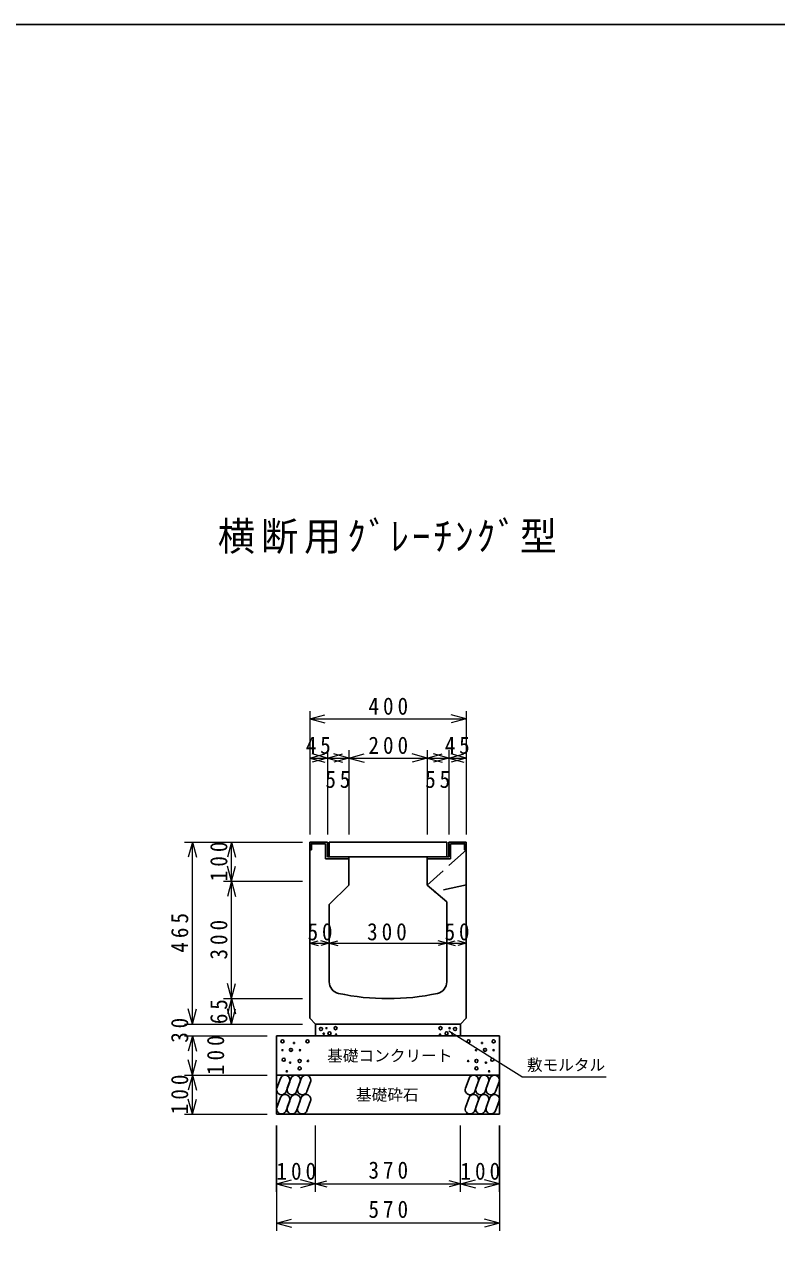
# Model space of a CAD drawing. Units: millimetres, scale not verified. Extents: x -8045 to 7955, y -5459 to 5541.
# Drawn here: x -2283 to -362, y 2407 to 5541 of the extents above; entities that cross this region are included whole.
import ezdxf
from ezdxf.enums import TextEntityAlignment as Align

# ---------------------------------------------------------------- set-up
doc = ezdxf.new("R2010")
doc.units = ezdxf.units.MM
doc.header["$LTSCALE"] = 20
doc.linetypes.add('DASHED3', pattern=[4, 3, -1])
doc.layers.add('1-0_地形_単点', color=2, linetype='Continuous')
doc.layers.add('1-2_管理用道路1号1案', color=4, linetype='Continuous', lineweight=18)
doc.styles.add('ＭＳ ゴシック', font='')
doc.styles.get('ＭＳ ゴシック').set_extended_font_data('MS Gothic')

msp = doc.modelspace()

# ---------------------------------------------------------------- linework, layer by layer
at = {"layer": '1-0_地形_単点'}
for p, q in [((-1554.1, 3454.23), (-1554.1, 3004.43)), ((-1509.1, 3454.23), (-1554.1, 3454.23)), ((-1513.6, 3449.73), (-1513.6, 3411.73)), ((-1509.1, 3454.23), (-1509.1, 3416.23)), ((-1504.1, 3454.23), (-1354.1, 3454.23)), ((-1504.1, 3454.23), (-1504.1, 3416.23)), ((-1204.1, 3454.23), (-1354.1, 3454.23)), ((-1204.1, 3454.23), (-1204.1, 3416.23)), ((-1199.1, 3454.23), (-1154.1, 3454.23)), ((-1199.1, 3454.23), (-1199.1, 3416.23)), ((-1194.6, 3449.73), (-1194.6, 3411.73)), ((-1154.1, 3004.43), (-1154.1, 3454.23)), ((-1549.6, 3434.33), (-1554.1, 3434.33)), ((-1158.6, 3434.33), (-1154.1, 3434.33)), ((-1454.1, 3411.73), (-1513.6, 3411.73)), ((-1454.1, 3416.23), (-1509.1, 3416.23)), ((-1354.1, 3416.23), (-1504.1, 3416.23)), ((-1454.1, 3416.23), (-1454.1, 3344.43)), ((-1354.1, 3416.23), (-1204.1, 3416.23)), ((-1254.1, 3416.23), (-1199.1, 3416.23)), ((-1254.1, 3344.43), (-1254.1, 3416.23)), ((-1254.1, 3411.73), (-1194.6, 3411.73)), ((-1454.1, 3344.43), (-1504.1, 3294.43)), ((-1254.1, 3344.43), (-1204.1, 3301.43)), ((-1504.1, 3294.43), (-1504.1, 3097.21)), ((-1204.1, 3301.43), (-1204.1, 3097.21)), ((-1539.1, 2989.43), (-1554.1, 3004.43)), ((-1539.1, 2989.43), (-1539.1, 2959.43)), ((-1539.1, 2989.43), (-1169.1, 2989.43)), ((-1169.1, 2989.43), (-1154.1, 3004.43)), ((-1169.1, 2989.43), (-1169.1, 2959.43)), ((-1639.1, 2959.43), (-1639.1, 2759.43)), ((-1639.1, 2959.43), (-1069.1, 2959.43)), ((-1069.1, 2959.43), (-1069.1, 2759.43)), ((-1639.1, 2859.43), (-1069.1, 2859.43)), ((-1637.93, 2825.87), (-1628.83, 2850.87)), ((-1614.44, 2817.32), (-1605.34, 2842.32)), ((-1611.33, 2825.87), (-1602.23, 2850.87)), ((-1587.84, 2817.32), (-1578.74, 2842.32)), ((-1584.72, 2825.87), (-1575.63, 2850.87)), ((-1561.23, 2817.32), (-1552.13, 2842.32)), ((-1156.23, 2825.87), (-1147.13, 2850.87)), ((-1132.74, 2817.32), (-1123.64, 2842.32)), ((-1129.63, 2825.87), (-1120.53, 2850.87)), ((-1106.14, 2817.32), (-1097.04, 2842.32)), ((-1103.02, 2825.87), (-1093.93, 2850.87)), ((-1079.53, 2817.32), (-1070.43, 2842.32)), ((-1637.93, 2776.78), (-1628.83, 2801.78)), ((-1614.44, 2768.23), (-1605.34, 2793.23)), ((-1611.33, 2776.78), (-1602.23, 2801.78)), ((-1587.84, 2768.23), (-1578.74, 2793.23)), ((-1584.72, 2776.78), (-1575.63, 2801.78)), ((-1561.23, 2768.23), (-1552.13, 2793.23)), ((-1156.23, 2776.78), (-1147.13, 2801.78)), ((-1132.74, 2768.23), (-1123.64, 2793.23)), ((-1129.63, 2776.78), (-1120.53, 2801.78)), ((-1106.14, 2768.23), (-1097.04, 2793.23)), ((-1103.02, 2776.78), (-1093.93, 2801.78)), ((-1079.53, 2768.23), (-1070.43, 2793.23)), ((-1639.1, 2759.43), (-1069.1, 2759.43))]:
    msp.add_line(p, q, dxfattribs=at)
at = {"layer": '1-0_地形_単点', "linetype": 'DASHED3'}
for p, q in [((-1154.01, 3434.33), (-1254.01, 3344.43)), ((-1154.01, 3345.33), (-1236.31, 3326.73))]:
    msp.add_line(p, q, dxfattribs=at)
at = {"layer": '1-0_地形_単点', "color": 7}
msp.add_lwpolyline([(-8044.66, -5458.66), (7955.34, -5458.66), (7955.34, 5541.34), (-8044.66, 5541.34)], close=True, dxfattribs=at)
at = {"layer": '1-0_地形_単点'}
for points in [[(-1513.6, 3449.73), (-1549.6, 3449.73), (-1549.6, 3434.33)], [(-1194.6, 3449.73), (-1158.6, 3449.73), (-1158.6, 3434.33)]]:
    msp.add_lwpolyline(points, dxfattribs=at)
for centre, radius in [((-1525.36, 2977.04), 3.94), ((-1511.31, 2979.15), 1.6), ((-1488.12, 2979.15), 3.94), ((-1220.08, 2979.15), 3.94), ((-1196.89, 2979.15), 1.6), ((-1182.83, 2977.04), 3.94), ((-1623.74, 2945.42), 3.94), ((-1559.79, 2945.42), 3.94), ((-1518.34, 2965.1), 1.6), ((-1503.58, 2965.8), 3.94), ((-1486.72, 2962.99), 1.6), ((-1221.48, 2962.99), 1.6), ((-1204.62, 2965.8), 3.94), ((-1189.86, 2965.1), 1.6), ((-1148.4, 2945.42), 3.94), ((-1084.46, 2945.42), 3.94), ((-1623.74, 2922.94), 1.6), ((-1601.96, 2923.64), 3.94), ((-1594.23, 2941.21), 1.6), ((-1578.77, 2922.94), 1.6), ((-1129.43, 2922.94), 1.6), ((-1113.97, 2941.21), 1.6), ((-1106.24, 2923.64), 3.94), ((-1084.46, 2922.94), 1.6), ((-1620.48, 2898.48), 3.94), ((-1604.19, 2890.92), 1.6), ((-1579.94, 2895.36), 3.94), ((-1558.8, 2895.42), 1.6), ((-1149.4, 2895.42), 1.6), ((-1128.26, 2895.36), 3.94), ((-1104.01, 2890.92), 1.6), ((-1087.72, 2898.48), 3.94), ((-1612.51, 2869.09), 1.6), ((-1579.94, 2876.37), 3.94), ((-1128.26, 2876.37), 3.94), ((-1095.69, 2869.09), 1.6)]:
    msp.add_circle(centre, radius, dxfattribs=at)
for centre, radius, start, end in [((-1474.1, 3097.21), 30, 180, 257.8468), ((-1234.1, 3097.21), 30, 282.1532, 0), ((-1354.1, 3654.43), 600, 257.8468, 282.1532), ((-1617.09, 2846.6), 12.5, 0, 160), ((-1590.48, 2846.6), 12.5, 0, 160), ((-1563.88, 2846.6), 12.5, 0, 160), ((-1135.39, 2846.6), 12.5, 0, 160), ((-1108.78, 2846.6), 12.5, 0, 160), ((-1082.18, 2846.6), 12.5, 0, 160), ((-1626.19, 2821.6), 12.5, 159.99998, 340), ((-1599.58, 2821.6), 12.5, 159.99998, 340), ((-1617.09, 2846.6), 12.5, 340, 0), ((-1572.98, 2821.6), 12.5, 159.99998, 340), ((-1590.48, 2846.6), 12.5, 340, 0), ((-1563.88, 2846.6), 12.5, 340, 0), ((-1144.49, 2821.6), 12.5, 159.99998, 340), ((-1117.88, 2821.6), 12.5, 159.99998, 340), ((-1135.39, 2846.6), 12.5, 340, 0), ((-1091.28, 2821.6), 12.5, 159.99998, 340), ((-1108.78, 2846.6), 12.5, 340, 0), ((-1082.18, 2846.6), 12.5, 340, 0), ((-1617.09, 2797.5), 12.5, 0, 160), ((-1617.09, 2797.5), 12.5, 340, 0), ((-1590.48, 2797.5), 12.5, 0, 160), ((-1590.48, 2797.5), 12.5, 340, 0), ((-1563.88, 2797.5), 12.5, 0, 160), ((-1563.88, 2797.5), 12.5, 340, 0), ((-1135.39, 2797.5), 12.5, 0, 160), ((-1135.39, 2797.5), 12.5, 340, 0), ((-1108.78, 2797.5), 12.5, 0, 160), ((-1108.78, 2797.5), 12.5, 340, 0), ((-1082.18, 2797.5), 12.5, 0, 160), ((-1082.18, 2797.5), 12.5, 340, 0), ((-1626.19, 2772.5), 12.5, 159.99998, 340), ((-1599.58, 2772.5), 12.5, 159.99998, 340), ((-1572.98, 2772.5), 12.5, 159.99998, 340), ((-1144.49, 2772.5), 12.5, 159.99998, 340), ((-1117.88, 2772.5), 12.5, 159.99998, 340), ((-1091.28, 2772.5), 12.5, 159.99998, 340)]:
    msp.add_arc(centre, radius, start, end, dxfattribs=at)
at = {"layer": '1-2_管理用道路1号1案'}
for p, q in [((-1554.1, 3788.73), (-1554.1, 3688.73)), ((-1554.1, 3768.73), (-1515.46, 3779.08)), ((-1554.1, 3768.73), (-1154.1, 3768.73)), ((-1554.1, 3768.73), (-1515.46, 3758.37)), ((-1154.1, 3768.73), (-1192.74, 3779.08)), ((-1154.1, 3768.73), (-1192.74, 3758.37)), ((-1154.1, 3788.73), (-1154.1, 3688.73)), ((-1554.1, 3688.73), (-1554.1, 3473.33)), ((-1554.1, 3668.73), (-1515.46, 3679.08)), ((-1554.1, 3668.73), (-1509.1, 3668.73)), ((-1554.1, 3668.73), (-1515.46, 3658.37)), ((-1509.1, 3668.73), (-1547.74, 3679.08)), ((-1509.1, 3668.73), (-1547.74, 3658.37)), ((-1509.1, 3688.73), (-1509.1, 3473.33)), ((-1509.1, 3668.73), (-1470.46, 3679.08)), ((-1509.1, 3668.73), (-1454.1, 3668.73)), ((-1509.1, 3668.73), (-1470.46, 3658.37)), ((-1454.1, 3668.73), (-1492.74, 3679.08)), ((-1454.1, 3668.73), (-1492.74, 3658.37)), ((-1454.1, 3688.73), (-1454.1, 3473.33)), ((-1454.1, 3668.73), (-1415.46, 3679.08)), ((-1454.1, 3668.73), (-1254.1, 3668.73)), ((-1454.1, 3668.73), (-1415.46, 3658.37)), ((-1254.1, 3668.73), (-1292.74, 3679.08)), ((-1254.1, 3668.73), (-1292.74, 3658.37)), ((-1254.1, 3688.73), (-1254.1, 3473.33)), ((-1254.1, 3668.73), (-1215.46, 3679.08)), ((-1254.1, 3668.73), (-1199.1, 3668.73)), ((-1254.1, 3668.73), (-1215.46, 3658.37)), ((-1199.1, 3668.73), (-1237.74, 3679.08)), ((-1199.1, 3668.73), (-1237.74, 3658.37)), ((-1199.1, 3688.73), (-1199.1, 3473.33)), ((-1199.1, 3668.73), (-1160.46, 3679.08)), ((-1199.1, 3668.73), (-1154.1, 3668.73)), ((-1199.1, 3668.73), (-1160.46, 3658.37)), ((-1154.1, 3668.73), (-1192.74, 3679.08)), ((-1154.1, 3668.73), (-1192.74, 3658.37)), ((-1154.1, 3688.73), (-1154.1, 3473.33)), ((-1873.95, 3454.23), (-1773.95, 3454.23)), ((-1853.95, 3454.23), (-1864.3, 3415.6)), ((-1853.95, 2989.43), (-1853.95, 3454.23)), ((-1853.95, 3454.23), (-1843.6, 3415.6)), ((-1773.95, 3454.23), (-1572.46, 3454.23)), ((-1753.95, 3454.23), (-1764.3, 3415.6)), ((-1753.95, 3354.12), (-1753.95, 3454.23)), ((-1753.95, 3454.23), (-1743.6, 3415.6)), ((-1753.95, 3354.12), (-1764.3, 3392.76)), ((-1753.95, 3354.12), (-1743.6, 3392.76)), ((-1773.95, 3354.12), (-1572.46, 3354.12)), ((-1753.95, 3354.12), (-1764.3, 3315.48)), ((-1753.95, 3054.42), (-1753.95, 3354.12)), ((-1753.95, 3354.12), (-1743.6, 3315.48)), ((-1554.1, 3196.18), (-1532.36, 3202)), ((-1504.1, 3196.18), (-1525.83, 3202)), ((-1504.1, 3196.18), (-1482.36, 3202)), ((-1204.1, 3196.18), (-1225.83, 3202)), ((-1204.1, 3196.18), (-1182.36, 3202)), ((-1154.1, 3196.18), (-1175.83, 3202)), ((-1554.1, 3196.18), (-1504.1, 3196.18)), ((-1554.1, 3196.18), (-1532.36, 3190.35)), ((-1504.1, 3196.18), (-1525.83, 3190.35)), ((-1504.1, 3196.18), (-1482.36, 3190.35)), ((-1204.1, 3196.18), (-1154.1, 3196.18)), ((-1204.1, 3196.18), (-1182.36, 3190.35)), ((-1154.1, 3196.18), (-1175.83, 3190.35)), ((-1753.95, 3054.42), (-1764.3, 3093.06)), ((-1753.95, 3054.42), (-1743.6, 3093.06)), ((-1773.95, 3054.42), (-1572.46, 3054.42)), ((-1753.95, 3054.42), (-1764.3, 3015.78)), ((-1753.95, 2989.43), (-1753.95, 3054.42)), ((-1753.95, 3054.42), (-1743.6, 3015.78)), ((-1853.95, 2989.43), (-1864.3, 3028.07)), ((-1853.95, 2989.43), (-1843.6, 3028.07)), ((-1753.95, 2989.43), (-1764.3, 3028.07)), ((-1753.95, 2989.43), (-1743.6, 3028.07)), ((-1873.95, 2989.43), (-1773.95, 2989.43)), ((-1773.95, 2989.43), (-1572.46, 2989.43)), ((-1873.95, 2959.43), (-1663.21, 2959.43)), ((-1853.95, 2959.43), (-1864.3, 2920.79)), ((-1853.95, 2859.43), (-1853.95, 2959.43)), ((-1853.95, 2959.43), (-1843.6, 2920.79)), ((-1012.3, 2855.19), (-1198.4, 2971.71)), ((-1853.95, 2859.43), (-1864.3, 2898.07)), ((-1853.95, 2859.43), (-1843.6, 2898.07)), ((-1873.95, 2859.43), (-1663.21, 2859.43)), ((-1853.95, 2859.43), (-1864.3, 2820.79)), ((-1853.95, 2759.43), (-1853.95, 2859.43)), ((-1853.95, 2859.43), (-1843.6, 2820.79)), ((-1012.3, 2855.19), (-797.24, 2855.19)), ((-1853.95, 2759.43), (-1864.3, 2798.07)), ((-1853.95, 2759.43), (-1843.6, 2798.07)), ((-1873.95, 2759.43), (-1663.21, 2759.43)), ((-1639.1, 2561.52), (-1639.1, 2730.62)), ((-1639.1, 2730.62), (-1639.1, 2461.52)), ((-1539.1, 2561.52), (-1539.1, 2730.62)), ((-1169.1, 2561.52), (-1169.1, 2730.62)), ((-1069.1, 2561.52), (-1069.1, 2730.62)), ((-1069.1, 2730.62), (-1069.1, 2461.52)), ((-1639.1, 2581.52), (-1600.46, 2591.88)), ((-1639.1, 2581.52), (-1539.1, 2581.52)), ((-1639.1, 2581.52), (-1600.46, 2571.17)), ((-1539.1, 2581.52), (-1577.74, 2591.88)), ((-1539.1, 2581.52), (-1577.74, 2571.17)), ((-1539.1, 2581.52), (-1510.12, 2589.29)), ((-1539.1, 2581.52), (-1169.1, 2581.52)), ((-1539.1, 2581.52), (-1510.12, 2573.76)), ((-1169.1, 2581.52), (-1198.08, 2589.29)), ((-1169.1, 2581.52), (-1198.08, 2573.76)), ((-1169.1, 2581.52), (-1130.46, 2591.88)), ((-1169.1, 2581.52), (-1069.1, 2581.52)), ((-1169.1, 2581.52), (-1130.46, 2571.17)), ((-1069.1, 2581.52), (-1107.74, 2591.88)), ((-1069.1, 2581.52), (-1107.74, 2571.17)), ((-1639.1, 2481.52), (-1600.46, 2491.88)), ((-1639.1, 2481.52), (-1600.46, 2471.17)), ((-1069.1, 2481.52), (-1639.1, 2481.52)), ((-1069.1, 2481.52), (-1107.74, 2491.88)), ((-1069.1, 2481.52), (-1107.74, 2471.17))]:
    msp.add_line(p, q, dxfattribs=at)
msp.add_lwpolyline([(-1504.1, 3196.18), (-1204.1, 3196.18), (-1225.83, 3190.35)], dxfattribs=at)

# ---------------------------------------------------------------- texts
at = {"layer": '1-0_地形_単点', "color": 4, "style": 'ＭＳ ゴシック'}
for s, p in [('基礎コンクリート', (-1509.66, 2885.37)), ('基礎砕石', (-1436, 2785.45))]:
    msp.add_text(s, height=29.33, dxfattribs=at).set_placement(p, align=Align.BOTTOM_LEFT)
at = {"layer": '1-2_管理用道路1号1案', "style": 'ＭＳ ゴシック'}
msp.add_text('敷モルタル', height=29.33, dxfattribs=at).set_placement((-999.43, 2861.86), align=Align.BOTTOM_LEFT)
at = {"layer": '1-2_管理用道路1号1案', "color": 3, "insert": (-1788.96, 4189.33), "char_height": 73.31, "attachment_point": 7, "style": 'ＭＳ ゴシック'}
msp.add_mtext('\\T1.16;\\W0.95;横断用ｸﾞﾚｰﾁﾝｸﾞ型', dxfattribs=at)
at = {"layer": '1-2_管理用道路1号1案', "color": 7, "char_height": 43.99, "attachment_point": 7, "style": 'ＭＳ ゴシック'}
for s, insert in [('\\T1.38;\\W0.9;400', (-1404.1, 3778.73)), ('\\T1.36;\\W0.9;45', (-1564.1, 3678.73)), ('\\T1.38;\\W0.9;200', (-1404.1, 3678.73)), ('\\T1.36;\\W0.9;45', (-1209.1, 3678.73)), ('\\T1.36;\\W0.9;55', (-1514.1, 3591.86)), ('\\T1.36;\\W0.9;55', (-1259.1, 3591.86)), ('\\T1.36;\\W0.9;50', (-1559.5, 3202.78)), ('\\T1.38;\\W0.9;300', (-1407.54, 3202.78)), ('\\T1.36;\\W0.9;50', (-1209.5, 3202.78)), ('\\T1.38;\\W0.9;100', (-1639.1, 2591.52)), ('\\T1.38;\\W0.9;370', (-1404.1, 2594.17)), ('\\T1.38;\\W0.9;100', (-1169.1, 2591.52)), ('\\T1.38;\\W0.9;570', (-1404.1, 2494.17))]:
    msp.add_mtext(s, dxfattribs=dict(at, insert=insert))
at = {"layer": '1-2_管理用道路1号1案', "color": 7, "char_height": 43.99, "attachment_point": 7, "rotation": 90, "style": 'ＭＳ ゴシック'}
for s, insert in [('\\T1.38;\\W0.9;100', (-1763.95, 3354.18)), ('\\T1.38;\\W0.9;465', (-1863.95, 3171.83)), ('\\T1.38;\\W0.9;300', (-1763.95, 3154.27)), ('\\T1.36;\\W0.9;65', (-1763.95, 2989.43)), ('\\T1.36;\\W0.9;30', (-1863.95, 2941.93)), ('\\T1.38;\\W0.9;100', (-1772.1, 2859.43)), ('\\T1.38;\\W0.9;100', (-1863.95, 2759.43))]:
    msp.add_mtext(s, dxfattribs=dict(at, insert=insert))

doc.saveas('drawing.dxf')
